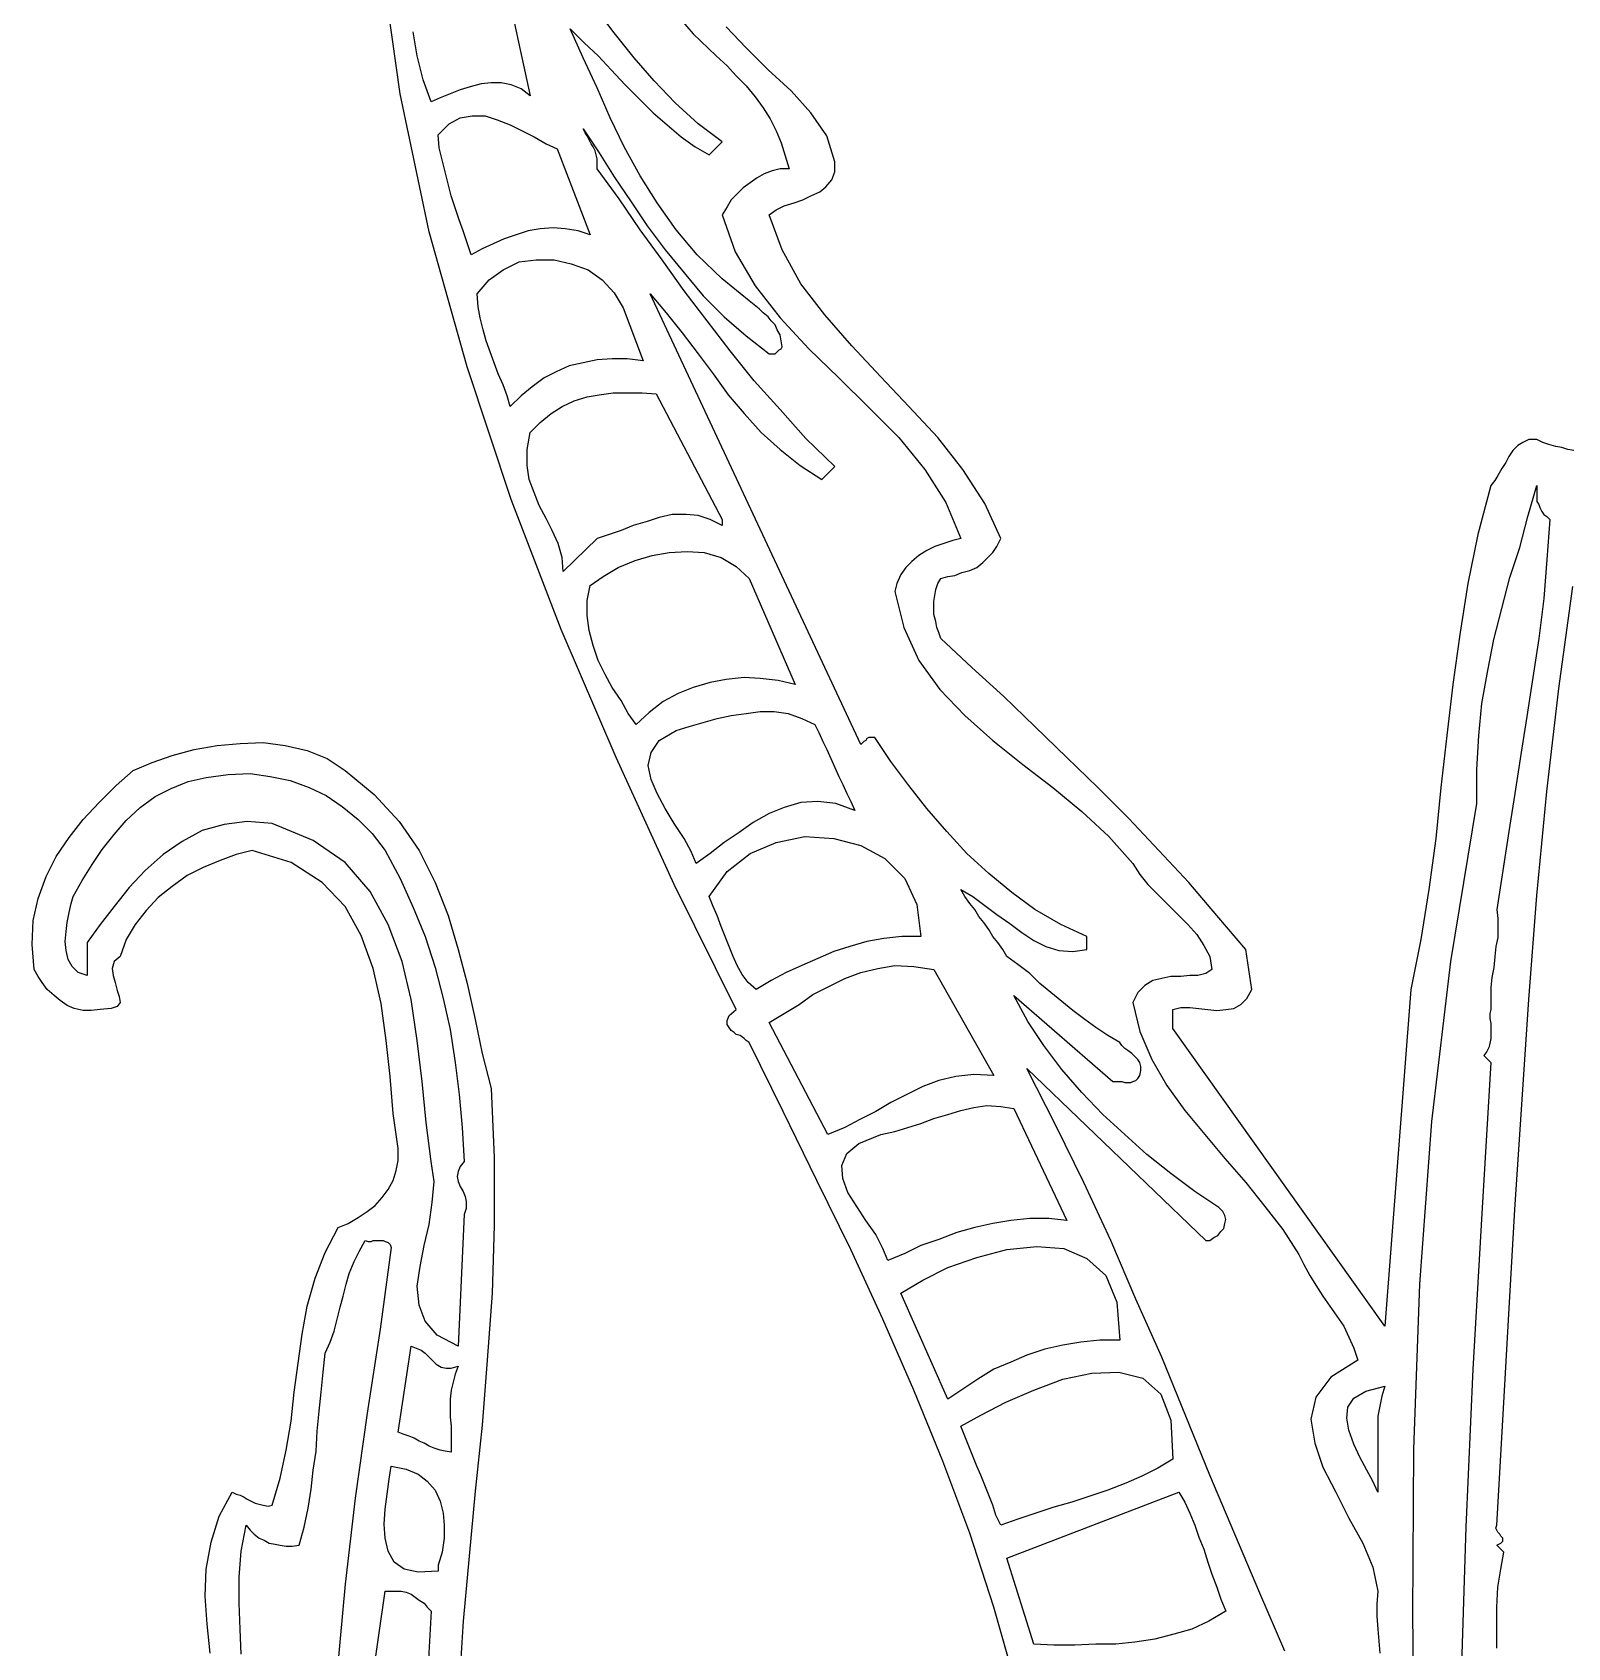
# Model space of a CAD drawing. Extents: x 0.04 to 7.37, y 0.02 to 7.76.
# Drawn here: x 0.223 to 1.759, y 4.222 to 5.838 of the extents above; entities that cross this region are included whole.
import ezdxf

# ---------------------------------------------------------------- set-up
doc = ezdxf.new("R2010")
doc.units = 0
doc.layers.add('1', color=7, linetype='Continuous')

msp = doc.modelspace()

# ---------------------------------------------------------------- linework, layer by layer
for points in [[(1.206, 4.188), (1.185, 4.262), (1.161, 4.336), (1.134, 4.408), (1.105, 4.479), (1.074, 4.55), (1.042, 4.62), (1.008, 4.689), (0.974, 4.758), (0.94, 4.827), (0.937, 4.829), (0.935, 4.831), (0.931, 4.834), (0.927, 4.835), (0.925, 4.837), (0.922, 4.839), (0.92, 4.842), (0.918, 4.845), (0.918, 4.849), (0.92, 4.854), (0.927, 4.86), (0.865, 4.985), (0.807, 5.112), (0.752, 5.24), (0.702, 5.37), (0.658, 5.503), (0.62, 5.638), (0.591, 5.776), (0.571, 5.918)], [(0.401, 4.216), (0.398, 4.245), (0.396, 4.273), (0.397, 4.3), (0.402, 4.327), (0.41, 4.353), (0.423, 4.377), (0.427, 4.375), (0.431, 4.374), (0.435, 4.372), (0.438, 4.37), (0.442, 4.368), (0.446, 4.366), (0.45, 4.365), (0.454, 4.364), (0.459, 4.363), (0.463, 4.364), (0.471, 4.391), (0.477, 4.419), (0.482, 4.448), (0.485, 4.477), (0.489, 4.506), (0.493, 4.535), (0.498, 4.563), (0.506, 4.591), (0.516, 4.617), (0.529, 4.642), (0.539, 4.646), (0.549, 4.652), (0.558, 4.658), (0.566, 4.664), (0.573, 4.672), (0.579, 4.68), (0.584, 4.689), (0.587, 4.699), (0.589, 4.709), (0.589, 4.721), (0.584, 4.756), (0.581, 4.793), (0.577, 4.829), (0.572, 4.866), (0.564, 4.901), (0.552, 4.934), (0.536, 4.963), (0.513, 4.987), (0.482, 5.007), (0.443, 5.019), (0.427, 5.015), (0.411, 5.009), (0.394, 5.002), (0.378, 4.994), (0.363, 4.983), (0.349, 4.972), (0.337, 4.959), (0.326, 4.945), (0.317, 4.93), (0.311, 4.913), (0.305, 4.908), (0.303, 4.901), (0.304, 4.894), (0.306, 4.887), (0.308, 4.879), (0.31, 4.873), (0.311, 4.867), (0.308, 4.863), (0.302, 4.861), (0.291, 4.86), (0.282, 4.859), (0.274, 4.859), (0.265, 4.861), (0.258, 4.864), (0.251, 4.869), (0.245, 4.874), (0.238, 4.88), (0.233, 4.887), (0.229, 4.893), (0.225, 4.9), (0.223, 4.925), (0.224, 4.949), (0.229, 4.971), (0.237, 4.993), (0.247, 5.013), (0.26, 5.032), (0.274, 5.05), (0.29, 5.067), (0.307, 5.084), (0.324, 5.099), (0.343, 5.107), (0.363, 5.114), (0.385, 5.12), (0.408, 5.124), (0.431, 5.126), (0.454, 5.127), (0.476, 5.124), (0.498, 5.119), (0.518, 5.111), (0.536, 5.099), (0.565, 5.075), (0.59, 5.048), (0.61, 5.019), (0.626, 4.987), (0.639, 4.954), (0.649, 4.92), (0.658, 4.886), (0.666, 4.85), (0.673, 4.816), (0.682, 4.781), (0.685, 4.712), (0.685, 4.644), (0.683, 4.576), (0.678, 4.509), (0.673, 4.444), (0.666, 4.378), (0.66, 4.313), (0.654, 4.248), (0.65, 4.184)]]:
    msp.add_lwpolyline(points)
at = {"layer": '1'}
for points in [[(0.695, 5.894), (0.721, 5.774), (0.712, 5.781), (0.702, 5.785), (0.692, 5.787), (0.682, 5.787), (0.672, 5.786), (0.661, 5.783), (0.651, 5.78), (0.641, 5.776), (0.631, 5.772), (0.622, 5.768), (0.618, 5.779), (0.614, 5.79), (0.611, 5.802), (0.608, 5.814), (0.606, 5.826), (0.604, 5.838)], [(1.476, 4.218), (1.451, 4.276), (1.426, 4.335), (1.401, 4.394), (1.377, 4.453), (1.353, 4.512), (1.327, 4.57), (1.302, 4.629), (1.275, 4.687), (1.247, 4.744), (1.218, 4.801), (1.397, 4.629), (1.401, 4.629), (1.405, 4.632), (1.409, 4.634), (1.412, 4.638), (1.415, 4.641), (1.416, 4.646), (1.417, 4.65), (1.416, 4.654), (1.414, 4.658), (1.41, 4.662), (1.386, 4.678), (1.362, 4.696), (1.338, 4.715), (1.316, 4.735), (1.294, 4.755), (1.273, 4.777), (1.253, 4.8), (1.235, 4.824), (1.219, 4.848), (1.205, 4.874), (1.304, 4.788), (1.307, 4.788), (1.31, 4.788), (1.313, 4.788), (1.316, 4.787), (1.319, 4.787), (1.322, 4.787), (1.324, 4.788), (1.327, 4.789), (1.329, 4.791), (1.331, 4.794), (1.332, 4.799), (1.332, 4.803), (1.331, 4.807), (1.329, 4.81), (1.326, 4.813), (1.323, 4.816), (1.319, 4.819), (1.316, 4.821), (1.313, 4.824), (1.311, 4.827), (1.299, 4.834), (1.287, 4.842), (1.276, 4.85), (1.264, 4.859), (1.253, 4.868), (1.242, 4.877), (1.231, 4.886), (1.221, 4.896), (1.209, 4.905), (1.198, 4.913), (1.194, 4.92), (1.189, 4.927), (1.184, 4.933), (1.18, 4.94), (1.175, 4.947), (1.17, 4.953), (1.166, 4.96), (1.161, 4.966), (1.156, 4.973), (1.152, 4.98), (1.164, 4.973), (1.176, 4.964), (1.188, 4.955), (1.201, 4.946), (1.213, 4.937), (1.225, 4.929), (1.237, 4.923), (1.25, 4.919), (1.264, 4.918), (1.278, 4.92), (1.278, 4.933), (1.252, 4.945), (1.226, 4.96), (1.203, 4.977), (1.18, 4.996), (1.158, 5.016), (1.138, 5.038), (1.118, 5.061), (1.1, 5.084), (1.082, 5.108), (1.066, 5.132), (1.064, 5.132), (1.062, 5.132), (1.06, 5.132), (1.058, 5.131), (1.057, 5.129), (1.055, 5.128), (1.054, 5.127), (1.052, 5.125), (0.841, 5.576), (0.857, 5.557), (0.873, 5.537), (0.889, 5.516), (0.904, 5.496), (0.919, 5.475), (0.935, 5.456), (0.952, 5.437), (0.971, 5.42), (0.991, 5.404), (1.013, 5.39), (1.026, 5.403), (0.997, 5.431), (0.971, 5.46), (0.945, 5.489), (0.921, 5.519), (0.898, 5.549), (0.875, 5.579), (0.853, 5.61), (0.831, 5.64), (0.81, 5.671), (0.788, 5.701), (0.788, 5.706), (0.788, 5.711), (0.787, 5.715), (0.786, 5.719), (0.784, 5.723), (0.782, 5.726), (0.78, 5.73), (0.778, 5.734), (0.776, 5.737), (0.774, 5.741), (0.79, 5.717), (0.805, 5.693), (0.822, 5.668), (0.838, 5.644), (0.856, 5.62), (0.875, 5.597), (0.894, 5.574), (0.915, 5.553), (0.937, 5.534), (0.96, 5.516), (0.962, 5.516), (0.964, 5.516), (0.966, 5.516), (0.967, 5.517), (0.969, 5.519), (0.97, 5.52), (0.972, 5.521), (0.973, 5.523), (0.972, 5.529), (0.971, 5.535), (0.968, 5.54), (0.966, 5.545), (0.962, 5.549), (0.959, 5.553), (0.954, 5.557), (0.95, 5.561), (0.945, 5.565), (0.94, 5.569), (0.913, 5.591), (0.888, 5.615), (0.867, 5.64), (0.848, 5.667), (0.831, 5.694), (0.815, 5.723), (0.801, 5.752), (0.788, 5.782), (0.774, 5.812), (0.761, 5.841), (0.775, 5.827), (0.789, 5.814), (0.802, 5.8), (0.816, 5.785), (0.83, 5.771), (0.844, 5.757), (0.858, 5.745), (0.872, 5.733), (0.886, 5.723), (0.9, 5.715), (0.913, 5.728), (0.889, 5.746), (0.866, 5.767), (0.845, 5.789), (0.825, 5.812), (0.805, 5.837), (0.786, 5.862)], [(0.865, 5.858), (0.884, 5.836), (0.907, 5.814), (0.918, 5.804), (0.927, 5.794), (0.937, 5.784), (0.946, 5.773), (0.954, 5.762), (0.961, 5.751), (0.967, 5.739), (0.972, 5.727), (0.976, 5.714), (0.98, 5.701), (0.971, 5.701), (0.963, 5.699), (0.955, 5.696), (0.948, 5.692), (0.941, 5.687), (0.934, 5.682), (0.928, 5.676), (0.922, 5.67), (0.918, 5.663), (0.913, 5.655), (0.926, 5.618), (0.946, 5.584), (0.971, 5.552), (1, 5.521), (1.03, 5.492), (1.06, 5.462), (1.09, 5.432), (1.116, 5.4), (1.137, 5.367), (1.152, 5.331), (1.144, 5.329), (1.135, 5.326), (1.126, 5.323), (1.118, 5.319), (1.11, 5.314), (1.103, 5.308), (1.097, 5.302), (1.092, 5.295), (1.088, 5.286), (1.086, 5.278), (1.095, 5.242), (1.11, 5.209), (1.131, 5.18), (1.156, 5.154), (1.184, 5.129), (1.214, 5.105), (1.244, 5.082), (1.273, 5.058), (1.3, 5.033), (1.324, 5.006), (1.331, 4.995), (1.339, 4.985), (1.349, 4.975), (1.359, 4.965), (1.369, 4.955), (1.379, 4.945), (1.388, 4.935), (1.395, 4.924), (1.401, 4.913), (1.403, 4.9), (1.397, 4.896), (1.389, 4.894), (1.381, 4.894), (1.372, 4.893), (1.362, 4.893), (1.353, 4.891), (1.344, 4.889), (1.336, 4.884), (1.329, 4.877), (1.324, 4.867), (1.331, 4.838), (1.343, 4.81), (1.358, 4.784), (1.376, 4.759), (1.396, 4.735), (1.416, 4.711), (1.437, 4.687), (1.456, 4.663), (1.474, 4.64), (1.49, 4.615), (1.495, 4.605), (1.501, 4.594), (1.507, 4.584), (1.514, 4.573), (1.521, 4.563), (1.528, 4.553), (1.535, 4.543), (1.54, 4.532), (1.545, 4.521), (1.549, 4.509), (1.522, 4.492), (1.507, 4.472), (1.502, 4.45), (1.506, 4.426), (1.514, 4.402), (1.527, 4.377), (1.54, 4.351), (1.554, 4.326), (1.564, 4.302), (1.569, 4.278), (1.568, 4.265), (1.568, 4.253), (1.569, 4.24), (1.57, 4.228), (1.571, 4.216)], [(1.765, 5.419), (1.759, 5.42), (1.753, 5.422), (1.747, 5.423), (1.74, 5.425), (1.734, 5.427), (1.728, 5.43), (1.72, 5.43), (1.714, 5.427), (1.709, 5.424), (1.704, 5.419), (1.7, 5.413), (1.697, 5.407), (1.693, 5.401), (1.689, 5.394), (1.686, 5.389), (1.682, 5.384), (1.669, 5.335), (1.659, 5.286), (1.651, 5.235), (1.644, 5.185), (1.638, 5.134), (1.632, 5.082), (1.627, 5.031), (1.62, 4.98), (1.612, 4.93), (1.602, 4.88), (1.576, 4.543), (1.364, 4.841), (1.364, 4.86), (1.372, 4.862), (1.381, 4.862), (1.39, 4.861), (1.399, 4.86), (1.408, 4.859), (1.417, 4.86), (1.425, 4.861), (1.432, 4.865), (1.438, 4.871), (1.443, 4.88), (1.437, 4.92), (1.408, 4.954), (1.38, 4.987), (1.35, 5.019), (1.32, 5.051), (1.289, 5.082), (1.258, 5.112), (1.226, 5.143), (1.195, 5.173), (1.163, 5.202), (1.132, 5.231), (1.13, 5.237), (1.128, 5.242), (1.127, 5.248), (1.125, 5.255), (1.125, 5.261), (1.125, 5.268), (1.126, 5.274), (1.127, 5.28), (1.129, 5.286), (1.132, 5.291), (1.139, 5.293), (1.146, 5.294), (1.153, 5.297), (1.161, 5.299), (1.168, 5.302), (1.174, 5.307), (1.179, 5.312), (1.184, 5.317), (1.188, 5.323), (1.192, 5.331), (1.176, 5.366), (1.154, 5.4), (1.129, 5.432), (1.1, 5.463), (1.072, 5.493), (1.043, 5.524), (1.016, 5.555), (0.992, 5.586), (0.973, 5.62), (0.96, 5.655), (0.967, 5.66), (0.975, 5.664), (0.985, 5.667), (0.994, 5.67), (1.002, 5.674), (1.011, 5.678), (1.017, 5.683), (1.023, 5.69), (1.026, 5.698), (1.026, 5.708), (1.018, 5.734), (1.002, 5.757), (0.982, 5.779), (0.959, 5.8), (0.937, 5.822), (0.917, 5.843)], [(0.748, 5.721), (0.781, 5.635), (0.769, 5.639), (0.756, 5.641), (0.744, 5.642), (0.731, 5.641), (0.719, 5.639), (0.707, 5.635), (0.695, 5.631), (0.684, 5.626), (0.673, 5.621), (0.662, 5.615), (0.658, 5.627), (0.654, 5.639), (0.65, 5.65), (0.646, 5.662), (0.642, 5.674), (0.639, 5.686), (0.636, 5.698), (0.633, 5.71), (0.63, 5.722), (0.629, 5.735), (0.64, 5.746), (0.651, 5.752), (0.663, 5.754), (0.676, 5.754), (0.688, 5.75), (0.701, 5.745), (0.713, 5.739), (0.725, 5.733), (0.737, 5.726), (0.748, 5.721)], [(0.814, 5.562), (0.834, 5.509), (0.818, 5.511), (0.803, 5.511), (0.788, 5.51), (0.774, 5.507), (0.76, 5.504), (0.747, 5.498), (0.735, 5.492), (0.723, 5.483), (0.712, 5.474), (0.701, 5.463), (0.698, 5.474), (0.694, 5.485), (0.689, 5.496), (0.685, 5.507), (0.681, 5.518), (0.677, 5.529), (0.674, 5.54), (0.671, 5.552), (0.669, 5.563), (0.668, 5.576), (0.68, 5.59), (0.694, 5.6), (0.71, 5.608), (0.727, 5.61), (0.745, 5.61), (0.762, 5.606), (0.779, 5.6), (0.793, 5.59), (0.805, 5.577), (0.814, 5.562)], [(0.913, 5.35), (0.913, 5.344), (0.901, 5.35), (0.889, 5.354), (0.877, 5.355), (0.863, 5.355), (0.85, 5.352), (0.838, 5.348), (0.824, 5.344), (0.812, 5.339), (0.8, 5.335), (0.788, 5.331), (0.754, 5.298), (0.753, 5.312), (0.749, 5.326), (0.743, 5.339), (0.737, 5.351), (0.73, 5.364), (0.725, 5.377), (0.72, 5.39), (0.718, 5.404), (0.718, 5.42), (0.721, 5.437), (0.731, 5.447), (0.742, 5.456), (0.753, 5.463), (0.765, 5.469), (0.778, 5.473), (0.79, 5.475), (0.804, 5.477), (0.818, 5.477), (0.833, 5.477), (0.847, 5.476), (0.913, 5.35)], [(1.606, 4.087), (1.604, 4.254), (1.605, 4.42), (1.611, 4.585), (1.623, 4.748), (1.642, 4.908), (1.668, 5.066), (1.668, 5.1), (1.67, 5.134), (1.673, 5.166), (1.679, 5.199), (1.685, 5.23), (1.693, 5.261), (1.701, 5.292), (1.711, 5.322), (1.719, 5.353), (1.728, 5.384), (1.728, 5.379), (1.728, 5.376), (1.728, 5.372), (1.728, 5.368), (1.73, 5.365), (1.731, 5.362), (1.733, 5.358), (1.735, 5.355), (1.738, 5.353), (1.741, 5.35)], [(1.741, 5.35), (1.738, 5.31), (1.735, 5.271), (1.73, 5.231), (1.724, 5.192), (1.718, 5.153), (1.712, 5.115), (1.706, 5.076), (1.7, 5.038), (1.694, 4.999), (1.688, 4.96), (1.689, 4.951), (1.689, 4.942), (1.689, 4.932), (1.687, 4.923), (1.686, 4.913), (1.685, 4.902), (1.683, 4.892), (1.682, 4.882), (1.682, 4.871), (1.682, 4.86), (1.681, 4.856), (1.681, 4.851), (1.682, 4.846), (1.682, 4.841), (1.682, 4.836), (1.682, 4.831), (1.681, 4.826), (1.68, 4.822), (1.678, 4.818), (1.675, 4.814), (1.682, 4.807), (1.673, 4.656), (1.664, 4.5), (1.657, 4.342), (1.652, 4.183)], [(0.94, 5.291), (0.986, 5.185), (0.969, 5.189), (0.951, 5.191), (0.935, 5.192), (0.917, 5.19), (0.901, 5.187), (0.884, 5.182), (0.869, 5.176), (0.854, 5.168), (0.84, 5.157), (0.827, 5.145), (0.819, 5.156), (0.812, 5.169), (0.803, 5.182), (0.796, 5.195), (0.789, 5.209), (0.784, 5.224), (0.78, 5.239), (0.778, 5.254), (0.778, 5.269), (0.781, 5.284), (0.794, 5.293), (0.809, 5.302), (0.826, 5.309), (0.843, 5.314), (0.86, 5.317), (0.878, 5.318), (0.895, 5.317), (0.912, 5.312), (0.927, 5.303), (0.94, 5.291)], [(1.688, 4.221), (1.688, 4.242), (1.688, 4.262), (1.689, 4.282), (1.692, 4.3), (1.695, 4.317), (1.688, 4.324), (1.692, 4.326), (1.694, 4.328), (1.694, 4.329), (1.694, 4.331), (1.692, 4.333), (1.691, 4.335), (1.689, 4.337), (1.688, 4.339), (1.687, 4.341), (1.688, 4.344), (1.694, 4.449), (1.7, 4.555), (1.706, 4.66), (1.713, 4.765), (1.72, 4.87), (1.728, 4.974), (1.738, 5.078), (1.75, 5.181), (1.764, 5.283)], [(1.006, 5.145), (1.01, 5.137), (1.014, 5.128), (1.018, 5.12), (1.022, 5.111), (1.026, 5.102), (1.03, 5.093), (1.034, 5.085), (1.038, 5.076), (1.042, 5.068), (1.046, 5.059), (1.027, 5.066), (1.009, 5.068), (0.992, 5.067), (0.975, 5.062), (0.96, 5.056), (0.944, 5.047), (0.93, 5.037), (0.915, 5.027), (0.901, 5.016), (0.887, 5.006), (0.882, 5.018), (0.875, 5.031), (0.865, 5.046), (0.856, 5.061), (0.848, 5.076), (0.842, 5.09), (0.839, 5.104), (0.842, 5.117), (0.85, 5.129), (0.867, 5.139), (0.88, 5.143), (0.894, 5.147), (0.908, 5.151), (0.922, 5.154), (0.937, 5.156), (0.951, 5.158), (0.965, 5.158), (0.979, 5.156), (0.993, 5.151), (1.006, 5.145)], [(0.576, 5.019), (0.591, 4.991), (0.604, 4.962), (0.616, 4.933), (0.626, 4.902), (0.634, 4.871), (0.641, 4.84), (0.646, 4.807), (0.65, 4.775), (0.653, 4.742), (0.655, 4.708), (0.651, 4.703), (0.649, 4.698), (0.648, 4.693), (0.649, 4.688), (0.651, 4.683), (0.654, 4.678), (0.656, 4.673), (0.657, 4.668), (0.657, 4.661), (0.655, 4.655), (0.649, 4.523), (0.628, 4.534), (0.616, 4.548), (0.61, 4.564), (0.608, 4.583), (0.611, 4.603), (0.615, 4.624), (0.62, 4.645), (0.623, 4.667), (0.625, 4.688), (0.622, 4.708), (0.617, 4.747), (0.613, 4.788), (0.608, 4.829), (0.602, 4.87), (0.593, 4.908), (0.579, 4.945), (0.561, 4.978), (0.536, 5.007), (0.504, 5.029), (0.463, 5.046), (0.438, 5.048), (0.415, 5.045), (0.393, 5.039), (0.373, 5.028), (0.354, 5.015), (0.336, 4.999), (0.32, 4.982), (0.305, 4.963), (0.291, 4.945), (0.278, 4.927), (0.278, 4.894), (0.269, 4.897), (0.263, 4.903), (0.259, 4.91), (0.257, 4.919), (0.256, 4.928), (0.257, 4.938), (0.258, 4.947), (0.26, 4.957), (0.262, 4.966), (0.264, 4.973), (0.273, 4.989), (0.283, 5.005), (0.293, 5.02), (0.305, 5.035), (0.317, 5.049), (0.331, 5.062), (0.346, 5.073), (0.362, 5.081), (0.379, 5.088), (0.397, 5.092), (0.419, 5.095), (0.441, 5.096), (0.461, 5.093), (0.481, 5.089), (0.5, 5.082), (0.517, 5.074), (0.533, 5.063), (0.549, 5.05), (0.563, 5.036), (0.576, 5.019)], [(1.112, 4.933), (1.093, 4.933), (1.075, 4.931), (1.058, 4.928), (1.041, 4.923), (1.025, 4.918), (1.009, 4.911), (0.993, 4.904), (0.977, 4.897), (0.962, 4.889), (0.947, 4.88), (0.939, 4.887), (0.933, 4.895), (0.928, 4.904), (0.924, 4.913), (0.92, 4.923), (0.916, 4.933), (0.912, 4.943), (0.908, 4.954), (0.904, 4.963), (0.9, 4.973), (0.918, 4.998), (0.941, 5.016), (0.967, 5.027), (0.996, 5.033), (1.025, 5.031), (1.052, 5.024), (1.076, 5.011), (1.096, 4.991), (1.108, 4.965), (1.112, 4.933)], [(1.185, 4.794), (1.165, 4.795), (1.147, 4.793), (1.13, 4.789), (1.114, 4.783), (1.098, 4.775), (1.082, 4.767), (1.067, 4.758), (1.051, 4.75), (1.036, 4.742), (1.019, 4.735), (0.96, 4.847), (0.975, 4.856), (0.99, 4.865), (1.004, 4.875), (1.02, 4.883), (1.036, 4.891), (1.052, 4.897), (1.069, 4.901), (1.086, 4.904), (1.105, 4.903), (1.125, 4.9), (1.185, 4.794)], [(1.205, 4.761), (1.258, 4.649), (1.24, 4.651), (1.221, 4.651), (1.202, 4.649), (1.184, 4.646), (1.166, 4.642), (1.148, 4.637), (1.13, 4.63), (1.112, 4.624), (1.096, 4.616), (1.079, 4.609), (1.074, 4.621), (1.067, 4.635), (1.057, 4.649), (1.048, 4.663), (1.039, 4.677), (1.034, 4.691), (1.033, 4.704), (1.038, 4.716), (1.05, 4.726), (1.072, 4.735), (1.086, 4.738), (1.099, 4.742), (1.112, 4.746), (1.125, 4.751), (1.139, 4.755), (1.152, 4.759), (1.165, 4.762), (1.178, 4.764), (1.192, 4.763), (1.205, 4.761)], [(0.432, 4.215), (0.431, 4.24), (0.43, 4.266), (0.43, 4.292), (0.432, 4.318), (0.437, 4.344), (0.441, 4.339), (0.445, 4.335), (0.45, 4.331), (0.455, 4.329), (0.46, 4.326), (0.466, 4.325), (0.471, 4.324), (0.477, 4.323), (0.483, 4.323), (0.49, 4.324), (0.495, 4.342), (0.499, 4.361), (0.502, 4.38), (0.504, 4.399), (0.507, 4.418), (0.508, 4.438), (0.51, 4.458), (0.512, 4.477), (0.514, 4.497), (0.516, 4.516), (0.521, 4.527), (0.525, 4.538), (0.528, 4.55), (0.531, 4.562), (0.534, 4.573), (0.537, 4.585), (0.54, 4.596), (0.545, 4.608), (0.55, 4.618), (0.556, 4.629), (0.559, 4.628), (0.562, 4.628), (0.564, 4.629), (0.567, 4.629), (0.571, 4.629), (0.574, 4.629), (0.576, 4.628), (0.579, 4.627), (0.581, 4.625), (0.582, 4.622), (0.571, 4.54), (0.558, 4.456), (0.546, 4.371), (0.536, 4.285), (0.528, 4.198)], [(1.311, 4.529), (1.291, 4.529), (1.272, 4.527), (1.254, 4.524), (1.236, 4.52), (1.218, 4.514), (1.202, 4.507), (1.185, 4.5), (1.169, 4.49), (1.154, 4.48), (1.139, 4.47), (1.092, 4.576), (1.114, 4.589), (1.139, 4.602), (1.168, 4.612), (1.198, 4.62), (1.228, 4.623), (1.255, 4.621), (1.278, 4.611), (1.297, 4.594), (1.308, 4.567), (1.311, 4.529)], [(0.649, 4.503), (0.646, 4.495), (0.644, 4.487), (0.642, 4.479), (0.641, 4.47), (0.641, 4.461), (0.641, 4.452), (0.642, 4.443), (0.642, 4.434), (0.642, 4.425), (0.642, 4.417), (0.636, 4.418), (0.631, 4.419), (0.625, 4.421), (0.62, 4.423), (0.615, 4.426), (0.61, 4.428), (0.605, 4.431), (0.6, 4.433), (0.594, 4.435), (0.589, 4.437), (0.602, 4.523), (0.607, 4.521), (0.612, 4.519), (0.616, 4.516), (0.62, 4.512), (0.624, 4.508), (0.627, 4.505), (0.632, 4.502), (0.637, 4.501), (0.642, 4.501), (0.649, 4.503)], [(1.364, 4.41), (1.349, 4.401), (1.333, 4.393), (1.317, 4.386), (1.299, 4.379), (1.281, 4.373), (1.263, 4.367), (1.245, 4.362), (1.227, 4.356), (1.209, 4.35), (1.192, 4.344), (1.187, 4.354), (1.184, 4.364), (1.18, 4.374), (1.176, 4.384), (1.172, 4.394), (1.168, 4.403), (1.164, 4.413), (1.16, 4.423), (1.156, 4.433), (1.152, 4.443), (1.172, 4.454), (1.197, 4.467), (1.225, 4.479), (1.254, 4.49), (1.283, 4.496), (1.31, 4.497), (1.334, 4.491), (1.352, 4.475), (1.362, 4.449), (1.364, 4.41)], [(1.576, 4.483), (1.573, 4.473), (1.571, 4.463), (1.569, 4.453), (1.569, 4.442), (1.569, 4.432), (1.569, 4.42), (1.569, 4.41), (1.569, 4.399), (1.569, 4.388), (1.569, 4.377), (1.564, 4.388), (1.558, 4.399), (1.551, 4.412), (1.545, 4.425), (1.54, 4.439), (1.538, 4.451), (1.539, 4.462), (1.545, 4.471), (1.557, 4.478), (1.576, 4.483)], [(0.629, 4.304), (0.629, 4.298), (0.609, 4.297), (0.595, 4.3), (0.585, 4.307), (0.579, 4.318), (0.576, 4.331), (0.575, 4.345), (0.576, 4.36), (0.578, 4.375), (0.58, 4.39), (0.582, 4.403), (0.597, 4.4), (0.609, 4.395), (0.618, 4.388), (0.626, 4.379), (0.631, 4.368), (0.634, 4.356), (0.635, 4.344), (0.635, 4.331), (0.633, 4.317), (0.629, 4.304)], [(1.417, 4.258), (1.4, 4.248), (1.383, 4.24), (1.365, 4.235), (1.346, 4.23), (1.326, 4.227), (1.307, 4.225), (1.287, 4.225), (1.266, 4.224), (1.245, 4.224), (1.225, 4.225), (1.198, 4.311), (1.37, 4.377), (1.376, 4.367), (1.381, 4.356), (1.386, 4.344), (1.39, 4.332), (1.395, 4.32), (1.399, 4.307), (1.403, 4.295), (1.408, 4.282), (1.412, 4.27), (1.417, 4.258)], [(0.556, 4.139), (0.576, 4.278), (0.581, 4.278), (0.587, 4.278), (0.592, 4.278), (0.597, 4.277), (0.602, 4.275), (0.606, 4.272), (0.61, 4.269), (0.615, 4.266), (0.618, 4.262), (0.622, 4.258)], [(0.622, 4.258), (0.615, 4.132)]]:
    msp.add_lwpolyline(points, dxfattribs=at)

doc.saveas('drawing.dxf')
